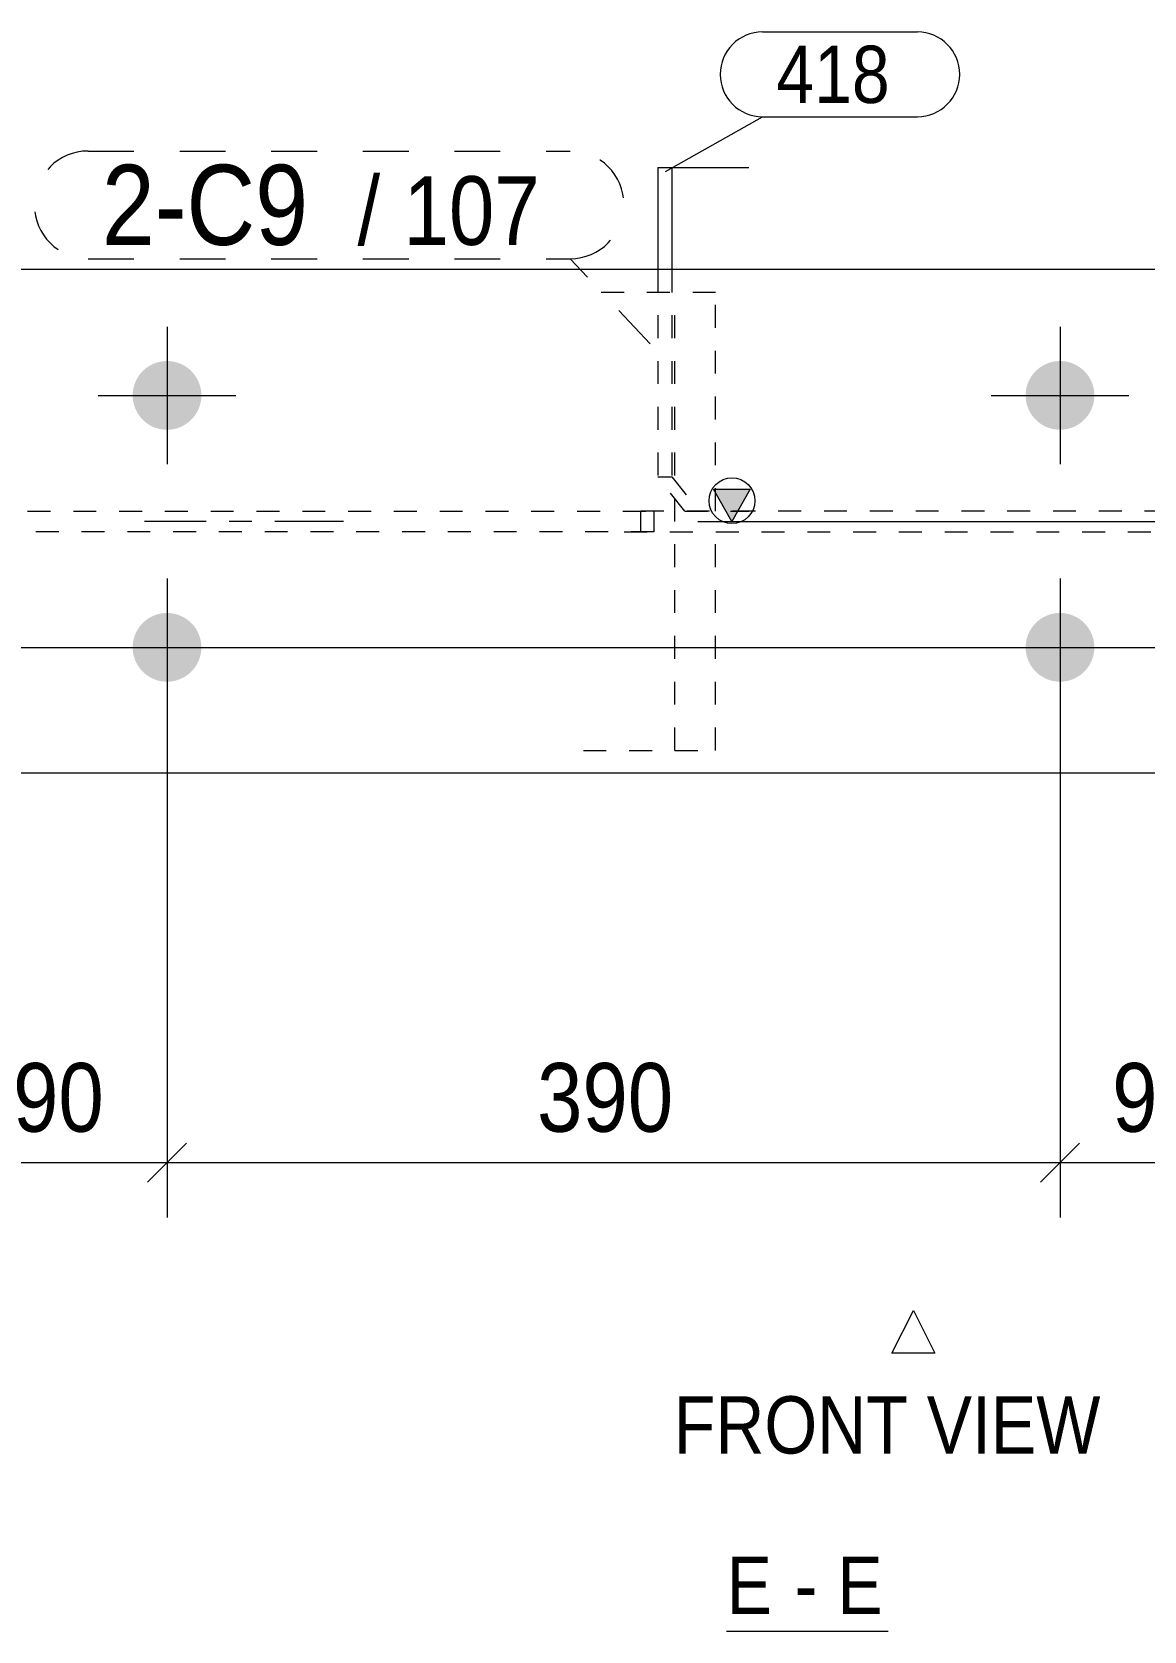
# Model space of a CAD drawing. Header units: millimetres. Extents: x 2 to 579, y 1 to 825.
# Drawn here: x 443 to 491.5, y 581.4 to 651.3 of the extents above; entities that cross this region are included whole.
import ezdxf

# ---------------------------------------------------------------- set-up
doc = ezdxf.new("R2010")
doc.units = ezdxf.units.MM
for name, pattern in [('XKITLINE00', [0]), ('XKITLINE01', [4, 1, -1, 1, -1]), ('XKITLINE02', [4, 2, -2]), ('XKITLINE03', [6, 3, -1, 1, -1])]:
    doc.linetypes.add(name, pattern=pattern)
for name, color, linetype, lineweight in [('Bolt', 3, 'Continuous', 0), ('Dimensions', 7, 'Continuous', 0), ('OtherObjectType', 7, 'Continuous', 0), ('Part', 2, 'Continuous', 0), ('PartMark', 7, 'Continuous', 0)]:
    doc.layers.add(name, color=color, linetype=linetype, lineweight=lineweight)
doc.styles.add('ARIAL', font='ARIAL.TTF')

# ---------------------------------------------------------------- blocks, each defined once
blk = doc.blocks.new('*A92')
at = {"layer": 'Bolt'}
for points in [[(448.897, 636.888), (448.934, 636.887), (448.97, 636.884), (449.007, 636.881), (449.044, 636.877), (449.08, 636.872), (449.116, 636.866), (449.153, 636.86), (449.189, 636.852), (449.224, 636.843), (449.26, 636.834), (449.295, 636.824), (449.33, 636.813), (449.365, 636.801), (449.4, 636.788), (449.434, 636.774), (449.468, 636.76), (449.501, 636.744), (449.534, 636.728), (449.567, 636.711), (449.599, 636.694), (449.631, 636.675), (449.662, 636.656), (449.693, 636.636), (449.724, 636.615), (449.753, 636.593), (449.783, 636.571), (449.812, 636.548), (449.84, 636.524), (449.867, 636.5), (449.894, 636.475), (449.921, 636.449), (449.946, 636.423), (449.971, 636.396), (449.996, 636.368), (450.019, 636.34), (450.042, 636.311), (450.065, 636.282), (450.086, 636.252), (450.107, 636.222), (450.127, 636.191), (450.147, 636.16), (450.165, 636.128), (450.183, 636.096), (450.2, 636.063), (450.216, 636.03), (450.231, 635.996), (450.246, 635.962), (450.259, 635.928), (450.272, 635.894), (450.284, 635.859), (450.295, 635.824), (450.306, 635.789), (450.315, 635.753), (450.323, 635.717), (450.331, 635.681), (450.338, 635.645), (450.344, 635.609), (450.349, 635.572), (450.353, 635.535), (450.356, 635.499), (450.358, 635.462), (450.359, 635.425), (450.36, 635.388), (450.359, 635.352), (450.358, 635.315), (450.356, 635.278), (450.353, 635.241), (450.349, 635.205), (450.344, 635.168), (450.338, 635.132), (450.331, 635.096), (450.323, 635.06), (450.315, 635.024), (450.306, 634.988), (450.295, 634.953), (450.284, 634.918), (450.272, 634.883), (450.259, 634.849), (450.246, 634.814), (450.231, 634.781), (450.216, 634.747), (450.2, 634.714), (450.183, 634.681), (450.165, 634.649), (450.147, 634.617), (450.127, 634.586), (450.107, 634.555), (450.086, 634.525), (450.065, 634.495), (450.042, 634.466), (450.019, 634.437), (449.996, 634.409), (449.971, 634.381), (449.946, 634.354), (449.921, 634.328), (449.894, 634.302), (449.867, 634.277), (449.84, 634.253), (449.812, 634.229), (449.783, 634.206), (449.753, 634.184), (449.724, 634.162), (449.693, 634.141), (449.662, 634.121), (449.631, 634.102), (449.599, 634.083), (449.567, 634.066), (449.534, 634.049), (449.501, 634.032), (449.468, 634.017), (449.434, 634.003), (449.4, 633.989), (449.365, 633.976), (449.33, 633.964), (449.295, 633.953), (449.26, 633.943), (449.224, 633.933), (449.189, 633.925), (449.153, 633.917), (449.116, 633.911), (449.08, 633.905), (449.044, 633.9), (449.007, 633.896), (448.97, 633.893), (448.934, 633.89), (448.897, 633.889), (448.86, 633.888), (448.823, 633.889), (448.786, 633.89), (448.75, 633.893), (448.713, 633.896), (448.676, 633.9), (448.64, 633.905), (448.603, 633.911), (448.567, 633.917), (448.531, 633.925), (448.495, 633.933), (448.46, 633.943), (448.425, 633.953), (448.389, 633.964), (448.355, 633.976), (448.32, 633.989), (448.286, 634.003), (448.252, 634.017), (448.219, 634.032), (448.186, 634.049), (448.153, 634.066), (448.121, 634.083), (448.089, 634.102), (448.057, 634.121), (448.027, 634.141), (447.996, 634.162), (447.966, 634.184), (447.937, 634.206), (447.908, 634.229), (447.88, 634.253), (447.853, 634.277), (447.826, 634.302), (447.799, 634.328), (447.774, 634.354), (447.749, 634.381), (447.724, 634.409), (447.7, 634.437), (447.677, 634.466), (447.655, 634.495), (447.634, 634.525), (447.613, 634.555), (447.593, 634.586), (447.573, 634.617), (447.555, 634.649), (447.537, 634.681), (447.52, 634.714), (447.504, 634.747), (447.489, 634.781), (447.474, 634.814), (447.46, 634.849), (447.448, 634.883), (447.436, 634.918), (447.425, 634.953), (447.414, 634.988), (447.405, 635.024), (447.396, 635.06), (447.389, 635.096), (447.382, 635.132), (447.376, 635.168), (447.371, 635.205), (447.367, 635.241), (447.364, 635.278), (447.362, 635.315), (447.36, 635.352), (447.36, 635.388), (447.36, 635.425), (447.362, 635.462), (447.364, 635.499), (447.367, 635.535), (447.371, 635.572), (447.376, 635.609), (447.382, 635.645), (447.389, 635.681), (447.396, 635.717), (447.405, 635.753), (447.414, 635.789), (447.425, 635.824), (447.436, 635.859), (447.448, 635.894), (447.46, 635.928), (447.474, 635.962), (447.489, 635.996), (447.504, 636.03), (447.52, 636.063), (447.537, 636.096), (447.555, 636.128), (447.573, 636.16), (447.593, 636.191), (447.613, 636.222), (447.634, 636.252), (447.655, 636.282), (447.677, 636.311), (447.7, 636.34), (447.724, 636.368), (447.749, 636.396), (447.774, 636.423), (447.799, 636.449), (447.826, 636.475), (447.853, 636.5), (447.88, 636.524), (447.908, 636.548), (447.937, 636.571), (447.966, 636.593), (447.996, 636.615), (448.027, 636.636), (448.057, 636.656), (448.089, 636.675), (448.121, 636.694), (448.153, 636.711), (448.186, 636.728), (448.219, 636.744), (448.252, 636.76), (448.286, 636.774), (448.32, 636.788), (448.355, 636.801), (448.389, 636.813), (448.425, 636.824), (448.46, 636.834), (448.495, 636.843), (448.531, 636.852), (448.567, 636.86), (448.603, 636.866), (448.64, 636.872), (448.676, 636.877), (448.713, 636.881), (448.75, 636.884), (448.786, 636.887), (448.823, 636.888), (448.86, 636.888)], [(487.897, 636.888), (487.934, 636.887), (487.97, 636.884), (488.007, 636.881), (488.044, 636.877), (488.08, 636.872), (488.116, 636.866), (488.153, 636.86), (488.189, 636.852), (488.224, 636.843), (488.26, 636.834), (488.295, 636.824), (488.33, 636.813), (488.365, 636.801), (488.4, 636.788), (488.434, 636.774), (488.468, 636.76), (488.501, 636.744), (488.534, 636.728), (488.567, 636.711), (488.599, 636.694), (488.631, 636.675), (488.662, 636.656), (488.693, 636.636), (488.724, 636.615), (488.753, 636.593), (488.783, 636.571), (488.812, 636.548), (488.84, 636.524), (488.867, 636.5), (488.894, 636.475), (488.921, 636.449), (488.946, 636.423), (488.971, 636.396), (488.996, 636.368), (489.019, 636.34), (489.042, 636.311), (489.065, 636.282), (489.086, 636.252), (489.107, 636.222), (489.127, 636.191), (489.147, 636.16), (489.165, 636.128), (489.183, 636.096), (489.2, 636.063), (489.216, 636.03), (489.231, 635.996), (489.246, 635.962), (489.259, 635.928), (489.272, 635.894), (489.284, 635.859), (489.295, 635.824), (489.306, 635.789), (489.315, 635.753), (489.323, 635.717), (489.331, 635.681), (489.338, 635.645), (489.344, 635.609), (489.349, 635.572), (489.353, 635.535), (489.356, 635.499), (489.358, 635.462), (489.359, 635.425), (489.36, 635.388), (489.359, 635.352), (489.358, 635.315), (489.356, 635.278), (489.353, 635.241), (489.349, 635.205), (489.344, 635.168), (489.338, 635.132), (489.331, 635.096), (489.323, 635.06), (489.315, 635.024), (489.306, 634.988), (489.295, 634.953), (489.284, 634.918), (489.272, 634.883), (489.259, 634.849), (489.246, 634.814), (489.231, 634.781), (489.216, 634.747), (489.2, 634.714), (489.183, 634.681), (489.165, 634.649), (489.147, 634.617), (489.127, 634.586), (489.107, 634.555), (489.086, 634.525), (489.065, 634.495), (489.042, 634.466), (489.019, 634.437), (488.996, 634.409), (488.971, 634.381), (488.946, 634.354), (488.921, 634.328), (488.894, 634.302), (488.867, 634.277), (488.84, 634.253), (488.812, 634.229), (488.783, 634.206), (488.753, 634.184), (488.724, 634.162), (488.693, 634.141), (488.662, 634.121), (488.631, 634.102), (488.599, 634.083), (488.567, 634.066), (488.534, 634.049), (488.501, 634.032), (488.468, 634.017), (488.434, 634.003), (488.4, 633.989), (488.365, 633.976), (488.33, 633.964), (488.295, 633.953), (488.26, 633.943), (488.224, 633.933), (488.189, 633.925), (488.153, 633.917), (488.116, 633.911), (488.08, 633.905), (488.044, 633.9), (488.007, 633.896), (487.97, 633.893), (487.934, 633.89), (487.897, 633.889), (487.86, 633.888), (487.823, 633.889), (487.786, 633.89), (487.75, 633.893), (487.713, 633.896), (487.676, 633.9), (487.64, 633.905), (487.603, 633.911), (487.567, 633.917), (487.531, 633.925), (487.495, 633.933), (487.46, 633.943), (487.425, 633.953), (487.389, 633.964), (487.355, 633.976), (487.32, 633.989), (487.286, 634.003), (487.252, 634.017), (487.219, 634.032), (487.186, 634.049), (487.153, 634.066), (487.121, 634.083), (487.089, 634.102), (487.057, 634.121), (487.027, 634.141), (486.996, 634.162), (486.966, 634.184), (486.937, 634.206), (486.908, 634.229), (486.88, 634.253), (486.853, 634.277), (486.826, 634.302), (486.799, 634.328), (486.774, 634.354), (486.749, 634.381), (486.724, 634.409), (486.7, 634.437), (486.677, 634.466), (486.655, 634.495), (486.634, 634.525), (486.613, 634.555), (486.593, 634.586), (486.573, 634.617), (486.555, 634.649), (486.537, 634.681), (486.52, 634.714), (486.504, 634.747), (486.489, 634.781), (486.474, 634.814), (486.46, 634.849), (486.448, 634.883), (486.436, 634.918), (486.425, 634.953), (486.414, 634.988), (486.405, 635.024), (486.396, 635.06), (486.389, 635.096), (486.382, 635.132), (486.376, 635.168), (486.371, 635.205), (486.367, 635.241), (486.364, 635.278), (486.362, 635.315), (486.36, 635.352), (486.36, 635.388), (486.36, 635.425), (486.362, 635.462), (486.364, 635.499), (486.367, 635.535), (486.371, 635.572), (486.376, 635.609), (486.382, 635.645), (486.389, 635.681), (486.396, 635.717), (486.405, 635.753), (486.414, 635.789), (486.425, 635.824), (486.436, 635.859), (486.448, 635.894), (486.46, 635.928), (486.474, 635.962), (486.489, 635.996), (486.504, 636.03), (486.52, 636.063), (486.537, 636.096), (486.555, 636.128), (486.573, 636.16), (486.593, 636.191), (486.613, 636.222), (486.634, 636.252), (486.655, 636.282), (486.677, 636.311), (486.7, 636.34), (486.724, 636.368), (486.749, 636.396), (486.774, 636.423), (486.799, 636.449), (486.826, 636.475), (486.853, 636.5), (486.88, 636.524), (486.908, 636.548), (486.937, 636.571), (486.966, 636.593), (486.996, 636.615), (487.027, 636.636), (487.057, 636.656), (487.089, 636.675), (487.121, 636.694), (487.153, 636.711), (487.186, 636.728), (487.219, 636.744), (487.252, 636.76), (487.286, 636.774), (487.32, 636.788), (487.355, 636.801), (487.389, 636.813), (487.425, 636.824), (487.46, 636.834), (487.495, 636.843), (487.531, 636.852), (487.567, 636.86), (487.603, 636.866), (487.64, 636.872), (487.676, 636.877), (487.713, 636.881), (487.75, 636.884), (487.786, 636.887), (487.823, 636.888), (487.86, 636.888)], [(448.897, 625.888), (448.934, 625.887), (448.97, 625.884), (449.007, 625.881), (449.044, 625.877), (449.08, 625.872), (449.116, 625.866), (449.153, 625.86), (449.189, 625.852), (449.224, 625.843), (449.26, 625.834), (449.295, 625.824), (449.33, 625.813), (449.365, 625.801), (449.4, 625.788), (449.434, 625.774), (449.468, 625.76), (449.501, 625.744), (449.534, 625.728), (449.567, 625.711), (449.599, 625.694), (449.631, 625.675), (449.662, 625.656), (449.693, 625.636), (449.724, 625.615), (449.753, 625.593), (449.783, 625.571), (449.812, 625.548), (449.84, 625.524), (449.867, 625.5), (449.894, 625.475), (449.921, 625.449), (449.946, 625.423), (449.971, 625.396), (449.996, 625.368), (450.019, 625.34), (450.042, 625.311), (450.065, 625.282), (450.086, 625.252), (450.107, 625.222), (450.127, 625.191), (450.147, 625.16), (450.165, 625.128), (450.183, 625.096), (450.2, 625.063), (450.216, 625.03), (450.231, 624.996), (450.246, 624.962), (450.259, 624.928), (450.272, 624.894), (450.284, 624.859), (450.295, 624.824), (450.306, 624.789), (450.315, 624.753), (450.323, 624.717), (450.331, 624.681), (450.338, 624.645), (450.344, 624.609), (450.349, 624.572), (450.353, 624.535), (450.356, 624.499), (450.358, 624.462), (450.359, 624.425), (450.36, 624.388), (450.359, 624.352), (450.358, 624.315), (450.356, 624.278), (450.353, 624.241), (450.349, 624.205), (450.344, 624.168), (450.338, 624.132), (450.331, 624.096), (450.323, 624.06), (450.315, 624.024), (450.306, 623.988), (450.295, 623.953), (450.284, 623.918), (450.272, 623.883), (450.259, 623.849), (450.246, 623.814), (450.231, 623.781), (450.216, 623.747), (450.2, 623.714), (450.183, 623.681), (450.165, 623.649), (450.147, 623.617), (450.127, 623.586), (450.107, 623.555), (450.086, 623.525), (450.065, 623.495), (450.042, 623.466), (450.019, 623.437), (449.996, 623.409), (449.971, 623.381), (449.946, 623.354), (449.921, 623.328), (449.894, 623.302), (449.867, 623.277), (449.84, 623.253), (449.812, 623.229), (449.783, 623.206), (449.753, 623.184), (449.724, 623.162), (449.693, 623.141), (449.662, 623.121), (449.631, 623.102), (449.599, 623.083), (449.567, 623.066), (449.534, 623.049), (449.501, 623.032), (449.468, 623.017), (449.434, 623.003), (449.4, 622.989), (449.365, 622.976), (449.33, 622.964), (449.295, 622.953), (449.26, 622.943), (449.224, 622.933), (449.189, 622.925), (449.153, 622.917), (449.116, 622.911), (449.08, 622.905), (449.044, 622.9), (449.007, 622.896), (448.97, 622.893), (448.934, 622.89), (448.897, 622.889), (448.86, 622.888), (448.823, 622.889), (448.786, 622.89), (448.75, 622.893), (448.713, 622.896), (448.676, 622.9), (448.64, 622.905), (448.603, 622.911), (448.567, 622.917), (448.531, 622.925), (448.495, 622.933), (448.46, 622.943), (448.425, 622.953), (448.389, 622.964), (448.355, 622.976), (448.32, 622.989), (448.286, 623.003), (448.252, 623.017), (448.219, 623.032), (448.186, 623.049), (448.153, 623.066), (448.121, 623.083), (448.089, 623.102), (448.057, 623.121), (448.027, 623.141), (447.996, 623.162), (447.966, 623.184), (447.937, 623.206), (447.908, 623.229), (447.88, 623.253), (447.853, 623.277), (447.826, 623.302), (447.799, 623.328), (447.774, 623.354), (447.749, 623.381), (447.724, 623.409), (447.7, 623.437), (447.677, 623.466), (447.655, 623.495), (447.634, 623.525), (447.613, 623.555), (447.593, 623.586), (447.573, 623.617), (447.555, 623.649), (447.537, 623.681), (447.52, 623.714), (447.504, 623.747), (447.489, 623.781), (447.474, 623.814), (447.46, 623.849), (447.448, 623.883), (447.436, 623.918), (447.425, 623.953), (447.414, 623.988), (447.405, 624.024), (447.396, 624.06), (447.389, 624.096), (447.382, 624.132), (447.376, 624.168), (447.371, 624.205), (447.367, 624.241), (447.364, 624.278), (447.362, 624.315), (447.36, 624.352), (447.36, 624.388), (447.36, 624.425), (447.362, 624.462), (447.364, 624.499), (447.367, 624.535), (447.371, 624.572), (447.376, 624.609), (447.382, 624.645), (447.389, 624.681), (447.396, 624.717), (447.405, 624.753), (447.414, 624.789), (447.425, 624.824), (447.436, 624.859), (447.448, 624.894), (447.46, 624.928), (447.474, 624.962), (447.489, 624.996), (447.504, 625.03), (447.52, 625.063), (447.537, 625.096), (447.555, 625.128), (447.573, 625.16), (447.593, 625.191), (447.613, 625.222), (447.634, 625.252), (447.655, 625.282), (447.677, 625.311), (447.7, 625.34), (447.724, 625.368), (447.749, 625.396), (447.774, 625.423), (447.799, 625.449), (447.826, 625.475), (447.853, 625.5), (447.88, 625.524), (447.908, 625.548), (447.937, 625.571), (447.966, 625.593), (447.996, 625.615), (448.027, 625.636), (448.057, 625.656), (448.089, 625.675), (448.121, 625.694), (448.153, 625.711), (448.186, 625.728), (448.219, 625.744), (448.252, 625.76), (448.286, 625.774), (448.32, 625.788), (448.355, 625.801), (448.389, 625.813), (448.425, 625.824), (448.46, 625.834), (448.495, 625.843), (448.531, 625.852), (448.567, 625.86), (448.603, 625.866), (448.64, 625.872), (448.676, 625.877), (448.713, 625.881), (448.75, 625.884), (448.786, 625.887), (448.823, 625.888), (448.86, 625.888)], [(487.897, 625.888), (487.934, 625.887), (487.97, 625.884), (488.007, 625.881), (488.044, 625.877), (488.08, 625.872), (488.116, 625.866), (488.153, 625.86), (488.189, 625.852), (488.224, 625.843), (488.26, 625.834), (488.295, 625.824), (488.33, 625.813), (488.365, 625.801), (488.4, 625.788), (488.434, 625.774), (488.468, 625.76), (488.501, 625.744), (488.534, 625.728), (488.567, 625.711), (488.599, 625.694), (488.631, 625.675), (488.662, 625.656), (488.693, 625.636), (488.724, 625.615), (488.753, 625.593), (488.783, 625.571), (488.812, 625.548), (488.84, 625.524), (488.867, 625.5), (488.894, 625.475), (488.921, 625.449), (488.946, 625.423), (488.971, 625.396), (488.996, 625.368), (489.019, 625.34), (489.042, 625.311), (489.065, 625.282), (489.086, 625.252), (489.107, 625.222), (489.127, 625.191), (489.147, 625.16), (489.165, 625.128), (489.183, 625.096), (489.2, 625.063), (489.216, 625.03), (489.231, 624.996), (489.246, 624.962), (489.259, 624.928), (489.272, 624.894), (489.284, 624.859), (489.295, 624.824), (489.306, 624.789), (489.315, 624.753), (489.323, 624.717), (489.331, 624.681), (489.338, 624.645), (489.344, 624.609), (489.349, 624.572), (489.353, 624.535), (489.356, 624.499), (489.358, 624.462), (489.359, 624.425), (489.36, 624.388), (489.359, 624.352), (489.358, 624.315), (489.356, 624.278), (489.353, 624.241), (489.349, 624.205), (489.344, 624.168), (489.338, 624.132), (489.331, 624.096), (489.323, 624.06), (489.315, 624.024), (489.306, 623.988), (489.295, 623.953), (489.284, 623.918), (489.272, 623.883), (489.259, 623.849), (489.246, 623.814), (489.231, 623.781), (489.216, 623.747), (489.2, 623.714), (489.183, 623.681), (489.165, 623.649), (489.147, 623.617), (489.127, 623.586), (489.107, 623.555), (489.086, 623.525), (489.065, 623.495), (489.042, 623.466), (489.019, 623.437), (488.996, 623.409), (488.971, 623.381), (488.946, 623.354), (488.921, 623.328), (488.894, 623.302), (488.867, 623.277), (488.84, 623.253), (488.812, 623.229), (488.783, 623.206), (488.753, 623.184), (488.724, 623.162), (488.693, 623.141), (488.662, 623.121), (488.631, 623.102), (488.599, 623.083), (488.567, 623.066), (488.534, 623.049), (488.501, 623.032), (488.468, 623.017), (488.434, 623.003), (488.4, 622.989), (488.365, 622.976), (488.33, 622.964), (488.295, 622.953), (488.26, 622.943), (488.224, 622.933), (488.189, 622.925), (488.153, 622.917), (488.116, 622.911), (488.08, 622.905), (488.044, 622.9), (488.007, 622.896), (487.97, 622.893), (487.934, 622.89), (487.897, 622.889), (487.86, 622.888), (487.823, 622.889), (487.786, 622.89), (487.75, 622.893), (487.713, 622.896), (487.676, 622.9), (487.64, 622.905), (487.603, 622.911), (487.567, 622.917), (487.531, 622.925), (487.495, 622.933), (487.46, 622.943), (487.425, 622.953), (487.389, 622.964), (487.355, 622.976), (487.32, 622.989), (487.286, 623.003), (487.252, 623.017), (487.219, 623.032), (487.186, 623.049), (487.153, 623.066), (487.121, 623.083), (487.089, 623.102), (487.057, 623.121), (487.027, 623.141), (486.996, 623.162), (486.966, 623.184), (486.937, 623.206), (486.908, 623.229), (486.88, 623.253), (486.853, 623.277), (486.826, 623.302), (486.799, 623.328), (486.774, 623.354), (486.749, 623.381), (486.724, 623.409), (486.7, 623.437), (486.677, 623.466), (486.655, 623.495), (486.634, 623.525), (486.613, 623.555), (486.593, 623.586), (486.573, 623.617), (486.555, 623.649), (486.537, 623.681), (486.52, 623.714), (486.504, 623.747), (486.489, 623.781), (486.474, 623.814), (486.46, 623.849), (486.448, 623.883), (486.436, 623.918), (486.425, 623.953), (486.414, 623.988), (486.405, 624.024), (486.396, 624.06), (486.389, 624.096), (486.382, 624.132), (486.376, 624.168), (486.371, 624.205), (486.367, 624.241), (486.364, 624.278), (486.362, 624.315), (486.36, 624.352), (486.36, 624.388), (486.36, 624.425), (486.362, 624.462), (486.364, 624.499), (486.367, 624.535), (486.371, 624.572), (486.376, 624.609), (486.382, 624.645), (486.389, 624.681), (486.396, 624.717), (486.405, 624.753), (486.414, 624.789), (486.425, 624.824), (486.436, 624.859), (486.448, 624.894), (486.46, 624.928), (486.474, 624.962), (486.489, 624.996), (486.504, 625.03), (486.52, 625.063), (486.537, 625.096), (486.555, 625.128), (486.573, 625.16), (486.593, 625.191), (486.613, 625.222), (486.634, 625.252), (486.655, 625.282), (486.677, 625.311), (486.7, 625.34), (486.724, 625.368), (486.749, 625.396), (486.774, 625.423), (486.799, 625.449), (486.826, 625.475), (486.853, 625.5), (486.88, 625.524), (486.908, 625.548), (486.937, 625.571), (486.966, 625.593), (486.996, 625.615), (487.027, 625.636), (487.057, 625.656), (487.089, 625.675), (487.121, 625.694), (487.153, 625.711), (487.186, 625.728), (487.219, 625.744), (487.252, 625.76), (487.286, 625.774), (487.32, 625.788), (487.355, 625.801), (487.389, 625.813), (487.425, 625.824), (487.46, 625.834), (487.495, 625.843), (487.531, 625.852), (487.567, 625.86), (487.603, 625.866), (487.64, 625.872), (487.676, 625.877), (487.713, 625.881), (487.75, 625.884), (487.786, 625.887), (487.823, 625.888), (487.86, 625.888)]]:
    blk.add_hatch(color=3, dxfattribs=at).paths.add_polyline_path(points, flags=17)
at = {"layer": 'Bolt', "color": 3, "linetype": 'XKITLINE00', "lineweight": 0}
for p, q in [((448.86, 638.388), (448.86, 632.388)), ((487.86, 638.388), (487.86, 632.388)), ((445.86, 635.388), (451.86, 635.388)), ((484.86, 635.388), (490.86, 635.388)), ((448.86, 627.388), (448.86, 621.388)), ((487.86, 627.388), (487.86, 621.388)), ((445.86, 624.388), (451.86, 624.388)), ((484.86, 624.388), (490.86, 624.388))]:
    blk.add_line(p, q, dxfattribs=at)
blk = doc.blocks.new('*A95')
at = {"layer": 'Part', "color": 2, "linetype": 'XKITLINE00', "lineweight": 0}
for p, q in [((540.765, 640.888), (407.763, 640.888)), ((540.765, 618.888), (407.763, 618.888))]:
    blk.add_line(p, q, dxfattribs=at)
blk = doc.blocks.new('*A96')
at = {"layer": 'Part'}
blk.add_hatch(color=2, dxfattribs=at).paths.add_polyline_path([(472.733, 631.288), (474.333, 631.288), (473.533, 629.888)], flags=17)
at = {"layer": 'Part', "color": 7, "linetype": 'XKITLINE01', "lineweight": 0}
for p, q in [((472.821, 639.888), (467.044, 639.888)), ((471.038, 619.888), (471.038, 639.888)), ((472.821, 630.338), (472.821, 639.888)), ((528.34, 639.888), (522.563, 639.888)), ((526.557, 639.888), (526.557, 630.338)), ((528.34, 619.888), (528.34, 639.888)), ((526.557, 630.338), (468.827, 630.338)), ((468.827, 629.438), (526.557, 629.438)), ((472.821, 619.888), (472.821, 629.438)), ((526.557, 629.438), (526.557, 619.888)), ((467.044, 619.888), (472.821, 619.888)), ((522.563, 619.888), (528.34, 619.888))]:
    blk.add_line(p, q, dxfattribs=at)
at = {"layer": 'Part', "color": 2, "linetype": 'XKITLINE00', "lineweight": 0}
for p, q in [((473.533, 629.888), (472.733, 631.288)), ((472.733, 631.288), (474.333, 631.288)), ((474.333, 631.288), (473.533, 629.888))]:
    blk.add_line(p, q, dxfattribs=at)
at = {"layer": 'Part', "color": 7, "linetype": 'XKITLINE03', "lineweight": 0}
blk.add_line((495.695, 629.888), (505.88, 629.888), dxfattribs=at)
at = {"layer": 'Part', "color": 2, "linetype": 'XKITLINE00', "lineweight": 0}
blk.add_circle((473.533, 630.788), 1, dxfattribs=at)
blk = doc.blocks.new('*A97')
at = {"layer": 'Part', "color": 7, "linetype": 'XKITLINE01', "lineweight": 0}
for p, q in [((421.104, 639.888), (426.038, 639.888)), ((424.372, 619.888), (424.372, 639.888)), ((426.038, 630.338), (426.038, 639.888)), ((422.77, 630.338), (470.128, 630.338)), ((469.559, 629.438), (469.559, 630.338)), ((470.128, 630.338), (470.128, 629.438)), ((470.128, 629.438), (422.77, 629.438)), ((426.038, 619.888), (426.038, 629.438)), ((421.104, 619.888), (426.038, 619.888))]:
    blk.add_line(p, q, dxfattribs=at)
at = {"layer": 'Part', "color": 7, "linetype": 'XKITLINE03', "lineweight": 0}
blk.add_line((456.568, 629.888), (447.879, 629.888), dxfattribs=at)
blk = doc.blocks.new('*A102')
at = {"layer": 'Part', "color": 2, "linetype": 'XKITLINE00', "lineweight": 0}
for p, q in [((470.292, 645.338), (470.292, 640.888)), ((470.292, 645.338), (474.265, 645.338)), ((470.911, 645.338), (470.911, 640.888))]:
    blk.add_line(p, q, dxfattribs=at)
at = {"layer": 'Part', "color": 7, "linetype": 'XKITLINE01', "lineweight": 0}
for p, q in [((470.292, 640.888), (470.292, 631.838)), ((470.911, 640.888), (470.911, 631.838)), ((471.47, 630.338), (470.292, 631.838)), ((470.292, 631.838), (470.911, 631.838)), ((470.911, 631.838), (472.089, 630.338)), ((471.47, 630.338), (474.265, 630.338))]:
    blk.add_line(p, q, dxfattribs=at)
blk = doc.blocks.new('*A241')
at = {"layer": 'Dimensions', "color": 7, "linetype": 'XKITLINE00', "lineweight": 0}
for p, q in [((472.038, 629.888), (570.089, 629.888)), ((414.86, 624.388), (570.089, 624.388))]:
    blk.add_line(p, q, dxfattribs=at)
blk = doc.blocks.new('*A244')
at = {"layer": 'Dimensions', "color": 7, "linetype": 'XKITLINE00', "lineweight": 0}
for p, q in [((439.86, 623.388), (439.86, 599.488)), ((448.86, 623.388), (448.86, 599.488)), ((440.708, 602.737), (439.011, 601.04)), ((449.708, 602.737), (448.011, 601.04)), ((439.86, 601.888), (448.86, 601.888))]:
    blk.add_line(p, q, dxfattribs=at)
at = {"layer": 'Dimensions', "color": 3}
for p in [(439.86, 601.888), (448.86, 601.888)]:
    blk.add_point(p, dxfattribs=at)
at = {"layer": 'Dimensions', "color": 3, "style": 'ARIAL', "width": 0.85}
blk.add_text('90', height=3, dxfattribs=at).set_placement((442.135, 603.238))
blk = doc.blocks.new('*A245')
at = {"layer": 'Dimensions', "color": 7, "linetype": 'XKITLINE00', "lineweight": 0}
for p, q in [((448.86, 623.388), (448.86, 599.488)), ((487.86, 623.388), (487.86, 599.488)), ((449.708, 602.737), (448.011, 601.04)), ((488.708, 602.737), (487.011, 601.04)), ((448.86, 601.888), (487.86, 601.888))]:
    blk.add_line(p, q, dxfattribs=at)
at = {"layer": 'Dimensions', "color": 3}
for p in [(448.86, 601.888), (487.86, 601.888)]:
    blk.add_point(p, dxfattribs=at)
at = {"layer": 'Dimensions', "color": 3, "style": 'ARIAL', "width": 0.85}
blk.add_text('390', height=3, dxfattribs=at).set_placement((465.022, 603.238))
blk = doc.blocks.new('*A246')
at = {"layer": 'Dimensions', "color": 7, "linetype": 'XKITLINE00', "lineweight": 0}
for p, q in [((487.86, 623.388), (487.86, 599.488)), ((496.86, 623.388), (496.86, 599.488)), ((488.708, 602.737), (487.011, 601.04)), ((497.708, 602.737), (496.011, 601.04)), ((487.86, 601.888), (496.86, 601.888))]:
    blk.add_line(p, q, dxfattribs=at)
at = {"layer": 'Dimensions', "color": 3}
for p in [(487.86, 601.888), (496.86, 601.888)]:
    blk.add_point(p, dxfattribs=at)
at = {"layer": 'Dimensions', "color": 3, "style": 'ARIAL', "width": 0.85}
blk.add_text('90', height=3, dxfattribs=at).set_placement((490.135, 603.238))
blk = doc.blocks.new('*A252')
at = {"layer": 'PartMark', "color": 7, "linetype": 'XKITLINE00', "lineweight": 0}
for p, q in [((474.869, 651.256), (481.631, 651.256)), ((470.626, 645.163), (474.869, 647.556)), ((474.869, 647.556), (481.631, 647.556))]:
    blk.add_line(p, q, dxfattribs=at)
for centre, start, end in [((474.869, 649.406), 90, 270), ((481.631, 649.406), 270, 90)]:
    blk.add_arc(centre, 1.85, start, end, dxfattribs=at)
at = {"layer": 'PartMark', "color": 3, "style": 'ARIAL', "width": 0.85}
blk.add_text('418', height=2.5, dxfattribs=at).set_placement((475.469, 648.156))
blk = doc.blocks.new('*A258')
at = {"layer": 'PartMark', "color": 7, "linetype": 'XKITLINE02', "lineweight": 0}
for p, q in [((445.414, 646.058), (466.467, 646.058)), ((445.414, 641.358), (466.467, 641.358)), ((469.967, 637.646), (466.467, 641.358))]:
    blk.add_line(p, q, dxfattribs=at)
for centre, start, end in [((445.414, 643.708), 90, 270), ((466.467, 643.708), 270, 90)]:
    blk.add_arc(centre, 2.35, start, end, dxfattribs=at)
at = {"layer": 'PartMark', "color": 1, "style": 'ARIAL', "width": 0.85}
blk.add_text('2-C9', height=3.5, dxfattribs=at).set_placement((446.014, 641.958))
at = {"layer": 'PartMark', "color": 3, "style": 'ARIAL', "width": 0.85}
for s, p in [('/', (457.18, 641.958)), ('107', (459.192, 641.958))]:
    blk.add_text(s, height=3, dxfattribs=at).set_placement(p)
blk = doc.blocks.new('*A260')
at = {"layer": 'OtherObjectType', "color": 7, "linetype": 'XKITLINE00', "lineweight": 0}
for p, q in [((391.846, 623.11), (391.846, 624.985)), ((391.846, 624.985), (393.721, 624.047)), ((393.721, 624.047), (391.846, 623.11)), ((393.721, 624.047), (393.721, 624.047)), ((480.518, 593.563), (481.455, 595.438)), ((481.455, 595.438), (482.393, 593.563)), ((481.455, 595.438), (481.455, 595.438)), ((482.393, 593.563), (480.518, 593.563)), ((473.301, 581.438), (480.359, 581.438))]:
    blk.add_line(p, q, dxfattribs=at)
at = {"layer": 'OtherObjectType', "color": 7, "style": 'ARIAL', "width": 0.85}
blk.add_text('TOP VIEW', height=2.5, rotation=90, dxfattribs=at).set_placement((389.971, 615.897))
for s, p in [('FRONT VIEW', (470.991, 589.188)), ('E', (473.301, 582.188)), ('E', (478.135, 582.188)), ('-', (476.275, 582.188))]:
    blk.add_text(s, height=2.5, dxfattribs=at).set_placement(p)

msp = doc.modelspace()

# ---------------------------------------------------------------- block references
at = {"lineweight": 0}
for name in ['*A252', '*A258', '*A102', '*A95', '*A97', '*A92', '*A241', '*A244', '*A245', '*A246']:
    msp.add_blockref(name, (0, 0), dxfattribs=at)
at = {"layer": 'OtherObjectType', "lineweight": 0}
msp.add_blockref('*A260', (0, 0), dxfattribs=at)
at = {"layer": 'Part', "lineweight": 0}
msp.add_blockref('*A96', (0, 0), dxfattribs=at)

doc.saveas('drawing.dxf')
